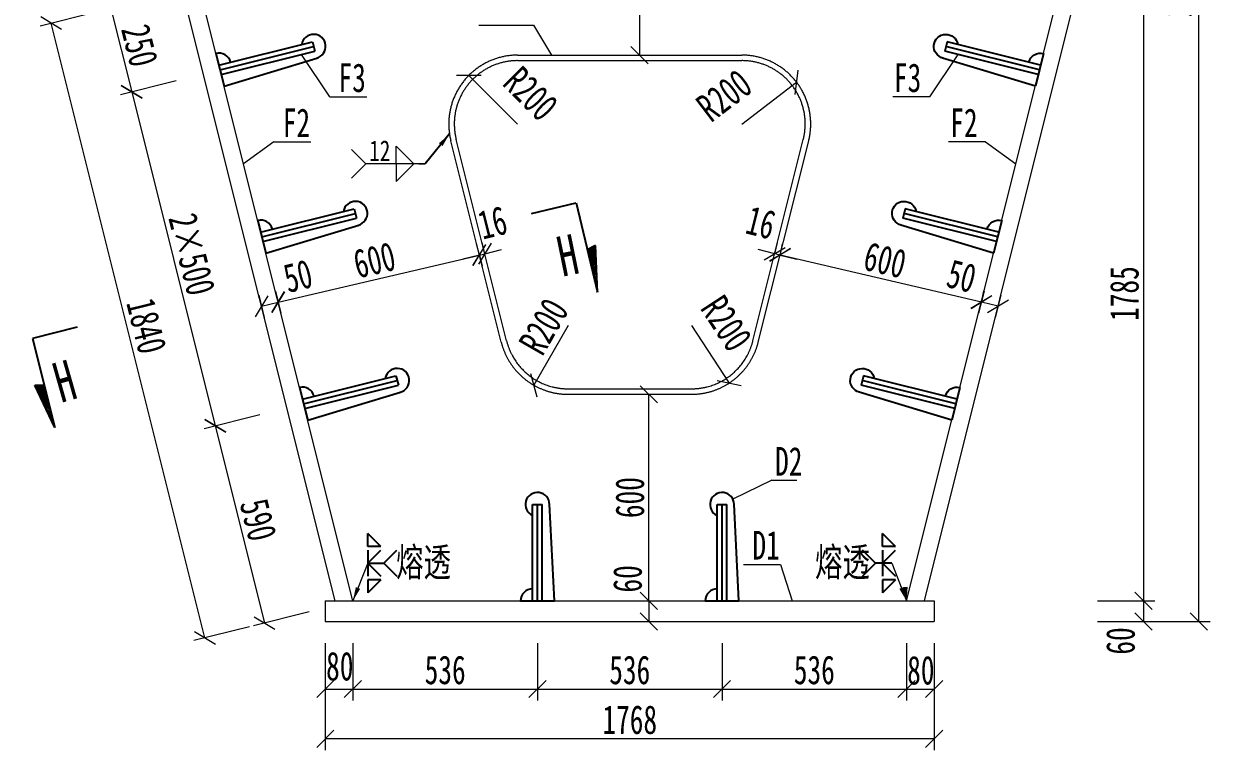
# Model space of a CAD drawing. Header units: millimetres. Extents: x -450182 to -147179, y 306993 to 695793.
# Drawn here: x -167616 to -164172, y 359264 to 361374 of the extents above; entities that cross this region are included whole.
import ezdxf
from ezdxf.enums import TextEntityAlignment as Align

# ---------------------------------------------------------------- set-up
doc = ezdxf.new("R2010")
doc.units = ezdxf.units.MM
doc.header["$PDMODE"] = 34
doc.linetypes.add('CENTER2', pattern=[28.575, 19.05, -3.175, 3.175, -3.175])
doc.layers.get('Defpoints').update_dxf_attribs({"color": 8})
doc.layers.add('dim', color=3, linetype='Continuous')
doc.layers.add('焊缝', color=7, linetype='Continuous')
for name, color, linetype, lineweight in [('文字', 7, 'Continuous', 15), ('标注', 4, 'Continuous', 13), ('横隔板', 6, 'CENTER2', 18), ('细实线', 4, 'Continuous', 15), ('钢板粗线', 1, 'Continuous', 25)]:
    doc.layers.add(name, color=color, linetype=linetype, lineweight=lineweight)
doc.styles.add('111', font='仿宋_GB2312.ttf', dxfattribs={"width": 0.7})
doc.styles.add('BM_Dim', font='仿宋_GB2312.ttf', dxfattribs={"width": 0.85})
doc.styles.add('SMEDI', font='仿宋_GB2312.ttf', dxfattribs={"width": 0.75})
doc.styles.get("Standard").update_dxf_attribs({"font": '仿宋_GB2312.ttf'})
doc.dimstyles.new('200', dxfattribs={"dimscale": 0, "dimtxt": 2.5, "dimasz": 1.5, "dimexe": 1, "dimexo": 1, "dimgap": 0.4, "dimtad": 1, "dimdec": 0, "dimdsep": 46, "dimtxsty": '111', "dimblk": 'OBLIQUE', "dimcen": 0, "dimclrd": 256, "dimclre": 256, "dimclrt": 256, "dimadec": 1, "dimazin": 2, "dimtfac": 1, "dimtdec": 0, "dimtmove": 2, "dimatfit": 3, "dimfxl": 4, "dimfxlon": 1, "dimtolj": 1, "dimlwd": -1, "dimlwe": -1, "dimarcsym": 0})
doc.dimstyles.new('MSteel_1.0_1.0', dxfattribs={"dimtxt": 3, "dimasz": 1.2, "dimexe": 1, "dimexo": 1, "dimgap": 1, "dimtad": 3, "dimtoh": 1, "dimdec": 0, "dimzin": 0, "dimdsep": 46, "dimtxsty": 'Standard', "dimblk": 'ARCHTICK', "dimcen": 0.09, "dimclrd": 3, "dimclre": 3, "dimadec": 0, "dimazin": 0, "dimtfac": 1, "dimtdec": 4, "dimtofl": 0, "dimtmove": 0, "dimatfit": 3, "dimfxl": 1, "dimtolj": 1, "dimtzin": 0, "dimarcsym": 0})

# ---------------------------------------------------------------- blocks, each defined once
blk = doc.blocks.new('_Oblique')
at = {"color": 0, "linetype": 'ByBlock', "lineweight": -2}
blk.add_line((-0.5, -0.5), (0.5, 0.5), dxfattribs=at)
blk = doc.blocks.new('*D112')
at = {"layer": 'Defpoints', "color": 0, "transparency": 16777216}
for p in [(-166741, 359697.6), (-166661, 359697.6), (-166661, 359441.7)]:
    blk.add_point(p, dxfattribs=at)
at = {"layer": '细实线', "transparency": 16777216}
for p, q in [((-166741, 359575), (-166741, 359408.3)), ((-166661, 359575), (-166661, 359408.3)), ((-166741, 359441.7), (-166661, 359441.7))]:
    blk.add_line(p, q, dxfattribs=at)
at = {"layer": '细实线', "transparency": 16777216, "xscale": 49.99999999999995, "yscale": 49.99999999999995, "zscale": 49.99999999999995, "rotation": 180}
blk.add_blockref('_Oblique', (-166741, 359441.7), dxfattribs=at)
at = {"layer": '细实线', "transparency": 16777216, "xscale": 49.99999999999995, "yscale": 49.99999999999995, "zscale": 49.99999999999995}
blk.add_blockref('_Oblique', (-166661, 359441.7), dxfattribs=at)
at = {"layer": '细实线', "transparency": 16777216, "insert": (-166699, 359507.5), "char_height": 83.33, "attachment_point": 5, "style": '111'}
blk.add_mtext('\\A1;80', dxfattribs=at)
blk = doc.blocks.new('*D113')
at = {"layer": 'Defpoints', "color": 0, "transparency": 16777216}
for p in [(-166661, 359697.6), (-166125.1, 359697.6), (-166125.1, 359441.7)]:
    blk.add_point(p, dxfattribs=at)
at = {"layer": '细实线', "transparency": 16777216}
for p, q in [((-166661, 359575), (-166661, 359408.3)), ((-166125.1, 359575), (-166125.1, 359408.3)), ((-166661, 359441.7), (-166125.1, 359441.7))]:
    blk.add_line(p, q, dxfattribs=at)
at = {"layer": '细实线', "transparency": 16777216, "xscale": 49.99999999999995, "yscale": 49.99999999999995, "zscale": 49.99999999999995, "rotation": 180}
blk.add_blockref('_Oblique', (-166661, 359441.7), dxfattribs=at)
at = {"layer": '细实线', "transparency": 16777216, "xscale": 49.99999999999995, "yscale": 49.99999999999995, "zscale": 49.99999999999995}
blk.add_blockref('_Oblique', (-166125.1, 359441.7), dxfattribs=at)
at = {"layer": '细实线', "transparency": 16777216, "insert": (-166393, 359496.7), "char_height": 83.33, "attachment_point": 5, "style": '111'}
blk.add_mtext('\\A1;536', dxfattribs=at)
blk = doc.blocks.new('*D114')
at = {"layer": 'Defpoints', "color": 0, "transparency": 16777216}
for p in [(-165589.3, 359697.6), (-165053.5, 359697.6), (-165053.5, 359441.7)]:
    blk.add_point(p, dxfattribs=at)
at = {"layer": '细实线', "transparency": 16777216}
for p, q in [((-165589.3, 359575), (-165589.3, 359408.3)), ((-165053.5, 359575), (-165053.5, 359408.3)), ((-165589.3, 359441.7), (-165053.5, 359441.7))]:
    blk.add_line(p, q, dxfattribs=at)
at = {"layer": '细实线', "transparency": 16777216, "xscale": 49.99999999999995, "yscale": 49.99999999999995, "zscale": 49.99999999999995, "rotation": 180}
blk.add_blockref('_Oblique', (-165589.3, 359441.7), dxfattribs=at)
at = {"layer": '细实线', "transparency": 16777216, "xscale": 49.99999999999995, "yscale": 49.99999999999995, "zscale": 49.99999999999995}
blk.add_blockref('_Oblique', (-165053.5, 359441.7), dxfattribs=at)
at = {"layer": '细实线', "transparency": 16777216, "insert": (-165321.4, 359496.7), "char_height": 83.33, "attachment_point": 5, "style": '111'}
blk.add_mtext('\\A1;536', dxfattribs=at)
blk = doc.blocks.new('*D115')
at = {"layer": 'Defpoints', "color": 0, "transparency": 16777216}
for p in [(-165053.5, 359697.6), (-164973.5, 359697.6), (-164973.5, 359441.7)]:
    blk.add_point(p, dxfattribs=at)
at = {"layer": '细实线', "transparency": 16777216}
for p, q in [((-165053.5, 359575), (-165053.5, 359408.3)), ((-164973.5, 359575), (-164973.5, 359408.3)), ((-165053.5, 359441.7), (-164973.5, 359441.7))]:
    blk.add_line(p, q, dxfattribs=at)
at = {"layer": '细实线', "transparency": 16777216, "xscale": 49.99999999999995, "yscale": 49.99999999999995, "zscale": 49.99999999999995, "rotation": 180}
blk.add_blockref('_Oblique', (-165053.5, 359441.7), dxfattribs=at)
at = {"layer": '细实线', "transparency": 16777216, "xscale": 49.99999999999995, "yscale": 49.99999999999995, "zscale": 49.99999999999995}
blk.add_blockref('_Oblique', (-164973.5, 359441.7), dxfattribs=at)
at = {"layer": '细实线', "transparency": 16777216, "insert": (-165012.2, 359495.7), "char_height": 83.33, "attachment_point": 5, "style": '111'}
blk.add_mtext('\\A1;80', dxfattribs=at)
blk = doc.blocks.new('*D116')
at = {"layer": 'Defpoints', "color": 0, "transparency": 16777216}
for p in [(-166741, 359637.6), (-164973.5, 359637.6), (-166741, 359297.1)]:
    blk.add_point(p, dxfattribs=at)
at = {"layer": '细实线', "transparency": 16777216}
for p, q in [((-166741, 359430.4), (-166741, 359263.7)), ((-164973.5, 359430.4), (-164973.5, 359263.7)), ((-164973.5, 359297.1), (-166741, 359297.1))]:
    blk.add_line(p, q, dxfattribs=at)
at = {"layer": '细实线', "transparency": 16777216, "xscale": 49.99999999999995, "yscale": 49.99999999999995, "zscale": 49.99999999999995}
for p, rotation in [((-166741, 359297.1), 180.0000000000019), ((-164973.5, 359297.1), 1.918465386552271e-12)]:
    blk.add_blockref('_Oblique', p, dxfattribs=dict(at, rotation=rotation))
at = {"layer": '细实线', "transparency": 16777216, "insert": (-165857.2, 359352.1), "char_height": 83.33, "attachment_point": 5, "style": '111'}
blk.add_mtext('\\A1;1768', dxfattribs=at)
blk = doc.blocks.new('*D117')
at = {"layer": 'Defpoints', "color": 0, "transparency": 16777216}
for p in [(-164607.2, 361482.6), (-165053.5, 359697.6), (-164366.1, 359697.6)]:
    blk.add_point(p, dxfattribs=at)
at = {"layer": '细实线', "transparency": 16777216}
for p, q in [((-164499.5, 361482.6), (-164332.8, 361482.6)), ((-164366.1, 361482.6), (-164366.1, 359697.6)), ((-164499.5, 359697.6), (-164332.8, 359697.6))]:
    blk.add_line(p, q, dxfattribs=at)
at = {"layer": '细实线', "transparency": 16777216, "xscale": 49.99999999999995, "yscale": 49.99999999999995, "zscale": 49.99999999999995}
for p, rotation in [((-164366.1, 361482.6), 90), ((-164366.1, 359697.6), 270)]:
    blk.add_blockref('_Oblique', p, dxfattribs=dict(at, rotation=rotation))
at = {"layer": '细实线', "transparency": 16777216, "insert": (-164421.1, 360590.1), "char_height": 83.33, "attachment_point": 5, "rotation": 90, "style": '111'}
blk.add_mtext('\\A1;1785', dxfattribs=at)
blk = doc.blocks.new('*D120')
at = {"layer": 'Defpoints', "color": 0, "transparency": 16777216}
for p in [(-165190.7, 359697.6), (-165190.7, 359637.6), (-164366.1, 359637.6)]:
    blk.add_point(p, dxfattribs=at)
at = {"layer": '细实线', "transparency": 16777216}
for p, q in [((-164499.5, 359697.6), (-164332.8, 359697.6)), ((-164366.1, 359697.6), (-164366.1, 359637.6)), ((-164499.5, 359637.6), (-164332.8, 359637.6))]:
    blk.add_line(p, q, dxfattribs=at)
at = {"layer": '细实线', "transparency": 16777216, "xscale": 49.99999999999995, "yscale": 49.99999999999995, "zscale": 49.99999999999995}
for p, rotation in [((-164366.1, 359697.6), 90), ((-164366.1, 359637.6), 270)]:
    blk.add_blockref('_Oblique', p, dxfattribs=dict(at, rotation=rotation))
at = {"layer": '细实线', "transparency": 16777216, "insert": (-164432.2, 359581.2), "char_height": 83.33, "attachment_point": 5, "rotation": 90, "style": '111'}
blk.add_mtext('\\A1;60', dxfattribs=at)
blk = doc.blocks.new('*D121')
at = {"layer": 'Defpoints', "color": 0, "transparency": 16777216}
for p in [(-164973.5, 363307.6), (-164205.3, 363307.6), (-164973.5, 359637.6)]:
    blk.add_point(p, dxfattribs=at)
at = {"layer": '细实线', "transparency": 16777216}
for p, q in [((-164338.7, 363307.6), (-164172, 363307.6)), ((-164205.3, 359637.6), (-164205.3, 363307.6)), ((-164338.7, 359637.6), (-164172, 359637.6))]:
    blk.add_line(p, q, dxfattribs=at)
at = {"layer": '细实线', "transparency": 16777216, "xscale": 49.99999999999995, "yscale": 49.99999999999995, "zscale": 49.99999999999995}
for p, rotation in [((-164205.3, 363307.6), 90), ((-164205.3, 359637.6), 270)]:
    blk.add_blockref('_Oblique', p, dxfattribs=dict(at, rotation=rotation))
at = {"layer": '细实线', "transparency": 16777216, "insert": (-164260.3, 361472.6), "char_height": 83.33, "attachment_point": 5, "rotation": 90, "style": '111'}
blk.add_mtext('\\A1;3670', dxfattribs=at)
blk = doc.blocks.new('*D137')
at = {"layer": 'Defpoints', "color": 0, "transparency": 16777216}
for p in [(-165857.2, 361682.6), (-165857.2, 361282.6), (-165828.7, 361282.6)]:
    blk.add_point(p, dxfattribs=at)
at = {"layer": '细实线', "transparency": 16777216}
for p, q in [((-165828.7, 361682.6), (-165795.4, 361682.6)), ((-165828.7, 361682.6), (-165828.7, 361282.6)), ((-165828.7, 361282.6), (-165795.4, 361282.6))]:
    blk.add_line(p, q, dxfattribs=at)
at = {"layer": '细实线', "transparency": 16777216, "xscale": 49.99999999999995, "yscale": 49.99999999999995, "zscale": 49.99999999999995}
for p, rotation in [((-165828.7, 361682.6), 90), ((-165828.7, 361282.6), 270)]:
    blk.add_blockref('_Oblique', p, dxfattribs=dict(at, rotation=rotation))
at = {"layer": '细实线', "transparency": 16777216, "insert": (-165883.7, 361482.6), "char_height": 83.33, "attachment_point": 5, "rotation": 90, "style": '111'}
blk.add_mtext('\\A1;400', dxfattribs=at)
blk = doc.blocks.new('28-280加劲 有过焊孔')
at = {"layer": 'Defpoints'}
blk.add_line((0, 0), (0, -280), dxfattribs=at)
at = {"layer": '钢板粗线'}
for p, q in [((49, 0), (-49, 0)), ((-49, 0), (-35, -281.2)), ((-14, 0), (-14, -280)), ((14, 0), (14, -280)), ((14, -280), (-14, -280))]:
    blk.add_line(p, q, dxfattribs=at)
for centre, start, end in [((14, 0), 270, 0), ((0, -280), 180, 66.4218)]:
    blk.add_arc(centre, 35, start, end, dxfattribs=at)
blk = doc.blocks.new('*D244')
at = {"layer": 'Defpoints', "color": 0, "transparency": 16777216}
for p in [(-165987.6, 359697.6), (-165987.6, 359637.6), (-165801.6, 359637.6)]:
    blk.add_point(p, dxfattribs=at)
at = {"layer": '细实线', "transparency": 16777216}
for p, q in [((-165851.6, 359697.6), (-165768.3, 359697.6)), ((-165801.6, 359697.6), (-165801.6, 359637.6)), ((-165851.6, 359637.6), (-165768.3, 359637.6))]:
    blk.add_line(p, q, dxfattribs=at)
at = {"layer": '细实线', "transparency": 16777216, "xscale": 50, "yscale": 50, "zscale": 50}
for p, rotation in [((-165801.6, 359697.6), 90), ((-165801.6, 359637.6), 270)]:
    blk.add_blockref('_Oblique', p, dxfattribs=dict(at, rotation=rotation))
at = {"layer": '细实线', "transparency": 16777216, "insert": (-165863.3, 359761.6), "char_height": 83.33, "attachment_point": 5, "rotation": 90, "style": '111'}
blk.add_mtext('\\A1;60', dxfattribs=at)
blk = doc.blocks.new('*D245')
at = {"layer": 'Defpoints', "color": 0, "transparency": 16777216}
for p in [(-165987.6, 360297.6), (-165801.6, 360297.6), (-165987.6, 359697.6)]:
    blk.add_point(p, dxfattribs=at)
at = {"layer": '细实线', "transparency": 16777216}
for p, q in [((-165934.9, 360297.6), (-165768.3, 360297.6)), ((-165801.6, 359697.6), (-165801.6, 360297.6)), ((-165934.9, 359697.6), (-165768.3, 359697.6))]:
    blk.add_line(p, q, dxfattribs=at)
at = {"layer": '细实线', "transparency": 16777216, "xscale": 49.99999999999995, "yscale": 49.99999999999995, "zscale": 49.99999999999995}
for p, rotation in [((-165801.6, 360297.6), 90), ((-165801.6, 359697.6), 270)]:
    blk.add_blockref('_Oblique', p, dxfattribs=dict(at, rotation=rotation))
at = {"layer": '细实线', "transparency": 16777216, "insert": (-165856.6, 359997.6), "char_height": 83.33, "attachment_point": 5, "rotation": 90, "style": '111'}
blk.add_mtext('\\A1;600', dxfattribs=at)
blk = doc.blocks.new('*D276')
at = {"layer": 'Defpoints', "color": 0, "transparency": 16777216}
for p in [(-166942.5, 360617.7), (-166894, 360629.8), (-166877.9, 360565.4)]:
    blk.add_point(p, dxfattribs=at)
at = {"layer": '细实线', "transparency": 16777216}
for p, q in [((-166885.9, 360597.5), (-166869.8, 360533.1)), ((-166934.4, 360585.3), (-166918.3, 360521)), ((-166926.4, 360553.3), (-166877.9, 360565.4))]:
    blk.add_line(p, q, dxfattribs=at)
at = {"layer": '细实线', "transparency": 16777216, "xscale": 50, "yscale": 50, "zscale": 50}
for p, rotation in [((-166926.4, 360553.3), 194.036243467983), ((-166877.9, 360565.4), 14.0362434679831)]:
    blk.add_blockref('_Oblique', p, dxfattribs=dict(at, rotation=rotation))
at = {"layer": '细实线', "transparency": 16777216, "insert": (-166820.4, 360640.9), "char_height": 83.33, "attachment_point": 5, "rotation": 14.0362, "style": '111'}
blk.add_mtext('\\A1;50', dxfattribs=at)
blk = doc.blocks.new('*D277')
at = {"layer": 'Defpoints', "color": 0, "transparency": 16777216}
for p in [(-166293.6, 360701.9), (-166293.6, 360701.9), (-166877.9, 360565.4)]:
    blk.add_point(p, dxfattribs=at)
at = {"layer": '细实线', "transparency": 16777216}
for p, q in [((-166877.9, 360565.4), (-166293.6, 360701.9)), ((-166293.6, 360701.9), (-166286, 360669.4)), ((-166877.9, 360565.4), (-166870.3, 360533))]:
    blk.add_line(p, q, dxfattribs=at)
at = {"layer": '细实线', "transparency": 16777216, "xscale": 49.99999999999995, "yscale": 49.99999999999995, "zscale": 49.99999999999995}
for p, rotation in [((-166293.6, 360701.9), 13.14630893928214), ((-166877.9, 360565.4), 193.1463089392821)]:
    blk.add_blockref('_Oblique', p, dxfattribs=dict(at, rotation=rotation))
at = {"layer": '细实线', "transparency": 16777216, "insert": (-166598.3, 360687.2), "char_height": 83.33, "attachment_point": 5, "rotation": 13.1463, "style": '111'}
blk.add_mtext('\\A1;600', dxfattribs=at)
blk = doc.blocks.new('*D280')
at = {"layer": 'Defpoints', "color": 0, "transparency": 16777216}
for p in [(-164820.4, 360629.8), (-164771.9, 360617.7), (-164836.5, 360565.4)]:
    blk.add_point(p, dxfattribs=at)
at = {"layer": '细实线', "transparency": 16777216}
for p, q in [((-164828.5, 360597.5), (-164844.6, 360533.1)), ((-164788, 360553.3), (-164836.5, 360565.4)), ((-164780, 360585.3), (-164796.1, 360521))]:
    blk.add_line(p, q, dxfattribs=at)
at = {"layer": '细实线', "transparency": 16777216, "xscale": 50, "yscale": 50, "zscale": 50}
for p, rotation in [((-164836.5, 360565.4), 165.9637565320169), ((-164788, 360553.3), 345.9637565320169)]:
    blk.add_blockref('_Oblique', p, dxfattribs=dict(at, rotation=rotation))
at = {"layer": '细实线', "transparency": 16777216, "insert": (-164894, 360640.9), "char_height": 83.33, "attachment_point": 5, "rotation": 345.9638, "style": '111'}
blk.add_mtext('\\A1;50', dxfattribs=at)
blk = doc.blocks.new('*D281')
at = {"layer": 'Defpoints', "color": 0, "transparency": 16777216}
for p in [(-165420.8, 360701.9), (-165420.8, 360701.9), (-164836.5, 360565.4)]:
    blk.add_point(p, dxfattribs=at)
at = {"layer": '细实线', "transparency": 16777216}
for p, q in [((-165420.8, 360701.9), (-165413.3, 360734.4)), ((-164836.5, 360565.4), (-165420.8, 360701.9)), ((-164836.5, 360565.4), (-164828.9, 360597.9))]:
    blk.add_line(p, q, dxfattribs=at)
at = {"layer": '细实线', "transparency": 16777216, "xscale": 49.99999999999995, "yscale": 49.99999999999995, "zscale": 49.99999999999995}
for p, rotation in [((-165420.8, 360701.9), 166.8536910607179), ((-164836.5, 360565.4), 346.8536910607179)]:
    blk.add_blockref('_Oblique', p, dxfattribs=dict(at, rotation=rotation))
at = {"layer": '细实线', "transparency": 16777216, "insert": (-165116.2, 360687.2), "char_height": 83.33, "attachment_point": 5, "rotation": 346.8537, "style": '111'}
blk.add_mtext('\\A1;600', dxfattribs=at)
blk = doc.blocks.new('*D292')
at = {"layer": 'Defpoints', "color": 0, "transparency": 16777216}
for p in [(-167107.2, 361482.6), (-167046.6, 361240), (-167303, 361175.9)]:
    blk.add_point(p, dxfattribs=at)
at = {"layer": '标注', "transparency": 16777216}
for p, q in [((-167234.3, 361450.8), (-167396, 361410.4)), ((-167363.6, 361418.5), (-167303, 361175.9)), ((-167173.7, 361208.3), (-167335.4, 361167.8))]:
    blk.add_line(p, q, dxfattribs=at)
at = {"layer": '标注', "transparency": 16777216, "xscale": 50, "yscale": 50, "zscale": 50}
for p, rotation in [((-167363.6, 361418.5), 104.0362434674702), ((-167303, 361175.9), 284.0362434674703)]:
    blk.add_blockref('_Oblique', p, dxfattribs=dict(at, rotation=rotation))
at = {"layer": '标注', "transparency": 16777216, "insert": (-167280, 361310.5), "char_height": 83.33, "attachment_point": 5, "rotation": 284.0362, "style": '111'}
blk.add_mtext('\\A1;250', dxfattribs=at)
blk = doc.blocks.new('*D293')
at = {"layer": 'Defpoints', "color": 0, "transparency": 16777216}
for p in [(-167046.6, 361240), (-166804, 360269.9), (-167060.5, 360205.8)]:
    blk.add_point(p, dxfattribs=at)
at = {"layer": '标注', "transparency": 16777216}
for p, q in [((-167173.7, 361208.3), (-167335.4, 361167.8)), ((-167303, 361175.9), (-167060.5, 360205.8)), ((-166931.1, 360238.1), (-167092.8, 360197.7))]:
    blk.add_line(p, q, dxfattribs=at)
at = {"layer": '标注', "transparency": 16777216, "xscale": 50, "yscale": 50, "zscale": 50}
for p, rotation in [((-167303, 361175.9), 104.036243467687), ((-167060.5, 360205.8), 284.0362434676871)]:
    blk.add_blockref('_Oblique', p, dxfattribs=dict(at, rotation=rotation))
at = {"layer": '标注', "transparency": 16777216, "insert": (-167128.4, 360704.2), "char_height": 83.33, "attachment_point": 5, "rotation": 284.0362, "style": '111'}
blk.add_mtext('\\A1;2×500', dxfattribs=at)
blk = doc.blocks.new('*D294')
at = {"layer": 'Defpoints', "color": 0, "transparency": 16777216}
for p in [(-166804, 360269.9), (-166661, 359697.6), (-166917.4, 359633.5)]:
    blk.add_point(p, dxfattribs=at)
at = {"layer": '标注', "transparency": 16777216}
for p, q in [((-166931.1, 360238.1), (-167092.8, 360197.7)), ((-167060.5, 360205.8), (-166917.4, 359633.5)), ((-166788, 359665.8), (-166949.7, 359625.4))]:
    blk.add_line(p, q, dxfattribs=at)
at = {"layer": '标注', "transparency": 16777216, "xscale": 50, "yscale": 50, "zscale": 50}
for p, rotation in [((-167060.5, 360205.8), 104.0362434721344), ((-166917.4, 359633.5), 284.0362434721345)]:
    blk.add_blockref('_Oblique', p, dxfattribs=dict(at, rotation=rotation))
at = {"layer": '标注', "transparency": 16777216, "insert": (-166935.6, 359933), "char_height": 83.33, "attachment_point": 5, "rotation": 284.0362, "style": '111'}
blk.add_mtext('\\A1;590', dxfattribs=at)
blk = doc.blocks.new('*D295')
at = {"layer": 'Defpoints', "color": 0, "transparency": 16777216}
for p in [(-167107.2, 361482.6), (-167536.7, 361375.2), (-166661, 359697.6)]:
    blk.add_point(p, dxfattribs=at)
at = {"layer": '标注', "transparency": 16777216}
for p, q in [((-167407.4, 361407.5), (-167569, 361367.1)), ((-167090.5, 359590.2), (-167536.7, 361375.2)), ((-166961.1, 359622.5), (-167122.8, 359582.1))]:
    blk.add_line(p, q, dxfattribs=at)
at = {"layer": '标注', "transparency": 16777216, "xscale": 50, "yscale": 50, "zscale": 50}
for p, rotation in [((-167536.7, 361375.2), 104.036243467926), ((-167090.5, 359590.2), 284.036243467926)]:
    blk.add_blockref('_Oblique', p, dxfattribs=dict(at, rotation=rotation))
at = {"layer": '标注', "transparency": 16777216, "insert": (-167260.2, 360496), "char_height": 83.33, "attachment_point": 5, "rotation": 284.0362, "style": '111'}
blk.add_mtext('\\A1;1840', dxfattribs=at)
blk = doc.blocks.new('*D317')
at = {"layer": 'Defpoints', "color": 0, "transparency": 16777216}
for p in [(-166125.1, 359697.6), (-165589.3, 359697.6), (-165589.3, 359441.7)]:
    blk.add_point(p, dxfattribs=at)
at = {"layer": '标注', "transparency": 16777216}
for p, q in [((-166125.1, 359575), (-166125.1, 359408.3)), ((-165589.3, 359575), (-165589.3, 359408.3)), ((-166125.1, 359441.7), (-165589.3, 359441.7))]:
    blk.add_line(p, q, dxfattribs=at)
at = {"layer": '标注', "transparency": 16777216, "xscale": 50, "yscale": 50, "zscale": 50, "rotation": 180}
blk.add_blockref('_Oblique', (-166125.1, 359441.7), dxfattribs=at)
at = {"layer": '标注', "transparency": 16777216, "xscale": 50, "yscale": 50, "zscale": 50}
blk.add_blockref('_Oblique', (-165589.3, 359441.7), dxfattribs=at)
at = {"layer": '标注', "transparency": 16777216, "insert": (-165857.2, 359496.7), "char_height": 83.33, "attachment_point": 5, "style": '111'}
blk.add_mtext('\\A1;536', dxfattribs=at)
blk = doc.blocks.new('*D551')
at = {"layer": 'Defpoints', "color": 0, "transparency": 16777216}
for p in [(-166324.3, 361223.7), (-166182.6, 361082.6)]:
    blk.add_point(p, dxfattribs=at)
at = {"layer": '标注', "transparency": 16777216}
blk.add_line((-166182.6, 361082.6), (-166324.3, 361223.7), dxfattribs=at)
at = {"layer": '标注', "transparency": 16777216, "xscale": 50, "yscale": 50, "zscale": 50, "rotation": 135.1163902631334}
blk.add_blockref('_Oblique', (-166324.3, 361223.7), dxfattribs=at)
at = {"layer": '标注', "transparency": 16777216, "insert": (-166144.7, 361170.3), "char_height": 83.33, "attachment_point": 5, "rotation": 315.1164, "style": '111'}
blk.add_mtext('\\A1;R200', dxfattribs=at)
blk = doc.blocks.new('*D552')
at = {"layer": 'Defpoints', "color": 0, "transparency": 16777216}
for p in [(-165372.7, 361203.7), (-165531.8, 361082.6)]:
    blk.add_point(p, dxfattribs=at)
at = {"layer": '标注', "transparency": 16777216}
blk.add_line((-165531.8, 361082.6), (-165372.7, 361203.7), dxfattribs=at)
at = {"layer": '标注', "transparency": 16777216, "xscale": 50, "yscale": 50, "zscale": 50, "rotation": 37.28246915634751}
blk.add_blockref('_Oblique', (-165372.7, 361203.7), dxfattribs=at)
at = {"layer": '标注', "transparency": 16777216, "insert": (-165583.1, 361165.3), "char_height": 83.33, "attachment_point": 5, "rotation": 37.2825, "style": '111'}
blk.add_mtext('\\A1;R200', dxfattribs=at)
blk = doc.blocks.new('*D553')
at = {"layer": 'Defpoints', "color": 0, "transparency": 16777216}
for p in [(-166036.3, 360497.6), (-166136, 360324.2)]:
    blk.add_point(p, dxfattribs=at)
at = {"layer": '标注', "transparency": 16777216}
blk.add_line((-166036.3, 360497.6), (-166136, 360324.2), dxfattribs=at)
at = {"layer": '标注', "transparency": 16777216, "xscale": 50, "yscale": 50, "zscale": 50, "rotation": 240.0992597506112}
blk.add_blockref('_Oblique', (-166136, 360324.2), dxfattribs=at)
at = {"layer": '标注', "transparency": 16777216, "insert": (-166106.8, 360494.5), "char_height": 83.33, "attachment_point": 5, "rotation": 60.0993, "style": '111'}
blk.add_mtext('\\A1;R200', dxfattribs=at)
blk = doc.blocks.new('*D554')
at = {"layer": 'Defpoints', "color": 0, "transparency": 16777216}
for p in [(-165678.1, 360497.6), (-165568.5, 360330.3)]:
    blk.add_point(p, dxfattribs=at)
at = {"layer": '标注', "transparency": 16777216}
blk.add_line((-165678.1, 360497.6), (-165568.5, 360330.3), dxfattribs=at)
at = {"layer": '标注', "transparency": 16777216, "xscale": 50, "yscale": 50, "zscale": 50, "rotation": 303.2269547684597}
blk.add_blockref('_Oblique', (-165568.5, 360330.3), dxfattribs=at)
at = {"layer": '标注', "transparency": 16777216, "insert": (-165576.7, 360503.4), "char_height": 83.33, "attachment_point": 5, "rotation": 303.227, "style": '111'}
blk.add_mtext('\\A1;R200', dxfattribs=at)
blk = doc.blocks.new('_ArchTick')
at = {"color": 0, "linetype": 'ByBlock', "const_width": 0.15}
blk.add_lwpolyline([(-0.5, -0.5), (0.5, 0.5)], dxfattribs=at)
blk = doc.blocks.new('*D596')
at = {"layer": 'Defpoints', "color": 0, "transparency": 16777216}
for p in [(-165436.4, 360705.8), (-165436.3, 360706), (-165420.8, 360701.9)]:
    blk.add_point(p, dxfattribs=at)
at = {"layer": '标注', "transparency": 16777216}
for p, q in [((-165436.3, 360706), (-165428.2, 360738.4)), ((-165436.3, 360706), (-165484.8, 360718.1)), ((-165420.8, 360702.1), (-165436.3, 360706)), ((-165420.8, 360702.1), (-165412.7, 360734.5)), ((-165420.8, 360702.1), (-165372.3, 360690))]:
    blk.add_line(p, q, dxfattribs=at)
at = {"layer": '标注', "transparency": 16777216, "xscale": 50, "yscale": 50, "zscale": 50}
for p, rotation in [((-165436.3, 360706), 345.9637565321494), ((-165420.8, 360702.1), 165.9637565321493)]:
    blk.add_blockref('_Oblique', p, dxfattribs=dict(at, rotation=rotation))
at = {"layer": '标注', "transparency": 16777216, "insert": (-165476.9, 360796.2), "char_height": 83.33, "attachment_point": 5, "rotation": 345.9638, "style": '111'}
blk.add_mtext('\\A1;16', dxfattribs=at)
blk = doc.blocks.new('*D597')
at = {"layer": 'Defpoints', "color": 0, "transparency": 16777216}
for p in [(-166278, 360705.8), (-166290.3, 360688.9), (-166274.8, 360692.8)]:
    blk.add_point(p, dxfattribs=at)
at = {"layer": '标注', "transparency": 16777216}
for p, q in [((-166278, 360705.8), (-166286.1, 360738.1)), ((-166293.6, 360701.9), (-166342.1, 360689.8)), ((-166293.6, 360701.9), (-166301.7, 360734.2)), ((-166293.6, 360701.9), (-166278, 360705.8)), ((-166278, 360705.8), (-166229.5, 360717.9))]:
    blk.add_line(p, q, dxfattribs=at)
at = {"layer": '标注', "transparency": 16777216, "xscale": 50, "yscale": 50, "zscale": 50}
for p, rotation in [((-166278, 360705.8), 194.0362434678507), ((-166293.6, 360701.9), 14.03624346785063)]:
    blk.add_blockref('_Oblique', p, dxfattribs=dict(at, rotation=rotation))
at = {"layer": '标注', "transparency": 16777216, "insert": (-166255.6, 360796), "char_height": 83.33, "attachment_point": 5, "rotation": 14.0362, "style": '111'}
blk.add_mtext('\\A1;16', dxfattribs=at)
blk = doc.blocks.new('剖面箭头')
at = {"ltscale": 10}
h = blk.add_hatch(dxfattribs=at)
h.set_pattern_fill('ANSI31', color=2, style=0)
h.set_pattern_definition([(45, (-182.99888, -777.8594), (-0.088388348, 0.088388348), [])])
h.paths.add_polyline_path([(6, -3), (3.15, -3), (3, -3.6)])
at = {"color": 3, "ltscale": 10}
blk.add_line((0, 0), (0, -3), dxfattribs=at)
at = {"color": 2, "ltscale": 10}
for p, q in [((0, -3), (6, -3)), ((6, -3), (3, -3.6)), ((3, -3.6), (3.15, -3))]:
    blk.add_line(p, q, dxfattribs=at)

msp = doc.modelspace()

# ---------------------------------------------------------------- linework, layer by layer
at = {"layer": '标注'}
msp.add_line((-165445.2, 360047.8), (-165558.1, 359993.5), dxfattribs=at)
at = {"layer": '横隔板', "color": 2, "ltscale": 550}
for p, q in [((-166712.5, 359697.6), (-167158.7, 361482.6)), ((-166661, 359697.6), (-167107.2, 361482.6)), ((-165053.5, 359697.6), (-164607.2, 361482.6)), ((-165001.9, 359697.6), (-164555.7, 361482.6)), ((-166182.6, 361282.6), (-165531.8, 361282.6)), ((-166182.6, 361266.6), (-165531.8, 361266.6)), ((-166230.4, 360449.1), (-166376.6, 361034.1)), ((-166214.8, 360452.9), (-166361.1, 361037.9)), ((-165499.6, 360452.9), (-165353.3, 361037.9)), ((-165484, 360449.1), (-165337.8, 361034.1)), ((-166036.3, 360313.6), (-165678.1, 360313.6)), ((-166036.3, 360297.6), (-165678.1, 360297.6)), ((-166741, 359697.6), (-164973.5, 359697.6)), ((-166741, 359697.6), (-166741, 359637.6)), ((-164973.5, 359697.6), (-164973.5, 359637.6)), ((-166741, 359637.6), (-164973.5, 359637.6))]:
    msp.add_line(p, q, dxfattribs=at)
for centre, radius, start, end in [((-166182.6, 361082.6), 200, 90, 194.0362), ((-166182.6, 361082.6), 184, 90, 194.0362), ((-165531.8, 361082.6), 200, 345.9638, 90), ((-165531.8, 361082.6), 184, 345.9638, 90), ((-166036.3, 360497.6), 200, 194.0362, 270), ((-166036.3, 360497.6), 184, 194.0362, 270), ((-165678.1, 360497.6), 184, 270, 345.9638), ((-165678.1, 360497.6), 200, 270, 345.9638)]:
    msp.add_arc(centre, radius, start, end, dxfattribs=at)
at = {"layer": '焊缝', "color": 4}
for p, q in [((-166579.8, 359855.8), (-166617.6, 359893.6)), ((-166617.6, 359855.8), (-166617.6, 359893.6)), ((-165086.1, 359855.8), (-165123.9, 359893.6)), ((-165123.9, 359855.8), (-165123.9, 359893.6)), ((-166579.8, 359855.8), (-166617.6, 359855.8)), ((-166617.6, 359807.2), (-166579.8, 359845)), ((-166617.6, 359845), (-166617.6, 359769.4)), ((-166570.7, 359807.2), (-166532.9, 359845)), ((-165143.7, 359807.2), (-165181.5, 359845)), ((-165086.1, 359855.8), (-165123.9, 359855.8)), ((-165123.9, 359845), (-165123.9, 359769.4)), ((-165123.9, 359807.2), (-165086.1, 359845)), ((-166617.6, 359807.2), (-166570.7, 359807.2)), ((-166617.6, 359807.2), (-166579.8, 359769.4)), ((-166570.7, 359807.2), (-166532.9, 359769.4)), ((-165143.7, 359807.2), (-165181.5, 359769.4)), ((-165096.8, 359807.2), (-165143.7, 359807.2)), ((-165123.9, 359807.2), (-165086.1, 359769.4)), ((-166579.8, 359758.6), (-166617.6, 359758.6)), ((-166617.6, 359758.6), (-166617.6, 359720.8)), ((-166579.8, 359758.6), (-166617.6, 359720.8)), ((-165086.1, 359758.6), (-165123.9, 359758.6)), ((-165123.9, 359758.6), (-165123.9, 359720.8)), ((-165086.1, 359758.6), (-165123.9, 359720.8))]:
    msp.add_line(p, q, dxfattribs=at)
for points in [[(-166639.8, 359732.7), (-166652.3, 359737.7), (-166661, 359697.6)], [(-165074.6, 359732.7), (-165062.1, 359737.7), (-165053.5, 359697.6)], [(-165063.8, 359737.3), (-165050.4, 359738.5), (-165053.5, 359697.6)]]:
    msp.add_solid(points, dxfattribs=at)
at = {"layer": '细实线'}
for p, q in [((-166295.4, 361369.2), (-166136.3, 361369.2)), ((-166136.3, 361369.2), (-166084.4, 361282.6)), ((-166728.2, 361161.2), (-166810.4, 361284.6)), ((-164986.2, 361161.2), (-164904, 361284.6)), ((-166728.2, 361161.2), (-166620.9, 361161.2)), ((-164986.2, 361161.2), (-165093.5, 361161.2)), ((-166890.1, 361030.5), (-166978.3, 360967)), ((-166890.1, 361030.5), (-166782.8, 361030.5)), ((-166535, 360967.1), (-166535, 361018.4)), ((-166483.7, 360967.1), (-166535, 361018.4)), ((-164824.3, 361030.5), (-164931.6, 361030.5)), ((-164824.3, 361030.5), (-164736.1, 360967)), ((-166622.9, 360967.1), (-166664.6, 361008.8)), ((-166622.9, 360967.1), (-166664.6, 360925.5)), ((-166451, 360967.1), (-166622.9, 360967.1)), ((-166535, 360967.1), (-166535, 360915.8)), ((-166483.7, 360967.1), (-166535, 360915.8)), ((-166469.4, 360967.1), (-166451, 360967.1)), ((-165445.2, 360047.8), (-165372.4, 360047.8)), ((-166617.6, 359807.2), (-166661, 359697.6)), ((-165096.8, 359807.2), (-165053.5, 359697.6)), ((-165526.6, 359803.4), (-165419.3, 359803.4)), ((-165419.3, 359803.4), (-165385.6, 359697.6))]:
    msp.add_line(p, q, dxfattribs=at)

# ---------------------------------------------------------------- block references
at = {"layer": 'dim', "yscale": 44.44444444444441, "zscale": 44.44444444444441}
for p, xscale, rotation in [((-166142.7, 360822.9), -44.44444444444441, 103.3762161230799), ((-167461.2, 360492.1), 44.44444444444441, 284.0362434680488)]:
    msp.add_blockref('剖面箭头', p, dxfattribs=dict(at, xscale=xscale, rotation=rotation))
at = {"layer": '细实线'}
for p, rotation in [((-167046.6, 361240), 104.0362434683251), ((-166925.3, 360755), 104.0362434683251), ((-166804, 360269.9), 104.0362434683251), ((-166125.1, 359697.6), 180.0000000000342), ((-165589.3, 359697.6), 180.0000000000342)]:
    msp.add_blockref('28-280加劲 有过焊孔', p, dxfattribs=dict(at, rotation=rotation))
at = {"layer": '细实线', "xscale": -1, "rotation": 255.9637565316749}
for p in [(-164667.8, 361240), (-164789.1, 360755), (-164910.4, 360269.9)]:
    msp.add_blockref('28-280加劲 有过焊孔', p, dxfattribs=at)

# ---------------------------------------------------------------- texts
at = {"layer": '文字', "style": 'BM_Dim', "width": 0.7}
for rotation, p in [(11.559, (-166025.8, 360644.4)), (15.8535, (-167481.9, 360280))]:
    msp.add_text('H', height=116.7, rotation=rotation, dxfattribs=at).set_placement(p, align=Align.CENTER)
at = {"layer": '细实线', "width": 0.7}
for s, p in [('F3', (-166702.6, 361175.4)), ('F3', (-165090.4, 361175.4)), ('F2', (-166864.5, 361044.6)), ('F2', (-164926.8, 361044.6)), ('D2', (-165435.3, 360061.2)), ('D1', (-165501, 359817.6)), ('熔透', (-166535.5, 359768.5)), ('熔透', (-165319.3, 359768.9))]:
    msp.add_text(s, height=83.33, dxfattribs=at).set_placement(p)
at = {"layer": '细实线', "style": 'SMEDI', "width": 0.75}
msp.add_text('12', height=60, dxfattribs=at).set_placement((-166613.4, 361005.1), align=Align.MIDDLE_LEFT)

# ---------------------------------------------------------------- dimensions: what is measured, and where the dimension line sits
at = {"layer": '标注'}
for p1, p2, distance, picture, middle in [((-166661, 359697.6), (-167107.2, 361482.6), 442.7, '*D295', (-167260.2, 360496)), ((-167107.2, 361482.6), (-167046.6, 361240), -264.3, '*D292', (-167280, 361310.5)), ((-166804, 360269.9), (-166661, 359697.6), -264.3, '*D294', (-166935.6, 359933))]:
    dim = msp.add_aligned_dim(p1=p1, p2=p2, distance=distance, dimstyle='200', override={"dimscale": 33.333333, "dimarcsym": 1}, dxfattribs=at)
    dim.commit()
    dim.dimension.update_dxf_attribs({"geometry": picture, "text_midpoint": middle})
for center, mpoint, picture, middle in [((-166182.6, 361082.6), (-166324.3, 361223.7), '*D551', (-166144.7, 361170.3)), ((-165531.8, 361082.6), (-165372.7, 361203.7), '*D552', (-165583.1, 361165.3)), ((-166036.3, 360497.6), (-166136, 360324.2), '*D553', (-166106.8, 360494.5)), ((-165678.1, 360497.6), (-165568.5, 360330.3), '*D554', (-165576.7, 360503.4))]:
    dim = msp.add_radius_dim(center=center, mpoint=mpoint, dimstyle='200', override={"dimscale": 33.333333, "dimarcsym": 1}, dxfattribs=at)
    dim.commit()
    dim.dimension.update_dxf_attribs({"geometry": picture, "text_midpoint": middle, "dimtype": 164})
dim = msp.add_aligned_dim(p1=(-167046.6, 361240), p2=(-166804, 360269.9), distance=-264.3, text='2×500', dimstyle='200', override={"dimscale": 33.333333, "dimarcsym": 1}, dxfattribs=at)
dim.commit()
dim.dimension.update_dxf_attribs({"geometry": '*D293', "text_midpoint": (-167128.4, 360704.2)})
for base, p1, p2, angle, picture, middle in [((-166278, 360705.8), (-166290.3, 360688.9), (-166274.8, 360692.8), 14.0362, '*D597', (-166255.6, 360796)), ((-165436.3, 360706), (-165420.8, 360701.9), (-165436.4, 360705.8), 165.9638, '*D596', (-165476.9, 360796.2))]:
    dim = msp.add_linear_dim(base=base, p1=p1, p2=p2, angle=angle, dimstyle='200', override={"dimscale": 33.333333, "dimfxl": 3, "dimarcsym": 1}, dxfattribs=at)
    dim.commit()
    dim.dimension.update_dxf_attribs({"geometry": picture, "text_midpoint": middle, "dimtype": 161})
dim = msp.add_linear_dim(base=(-165589.3, 359441.7), p1=(-166125.1, 359697.6), p2=(-165589.3, 359697.6), dimstyle='200', override={"dimscale": 33.333333, "dimarcsym": 1}, dxfattribs=at)
dim.commit()
dim.dimension.update_dxf_attribs({"geometry": '*D317', "text_midpoint": (-165857.2, 359496.7)})
at = {"layer": '细实线'}
for base, p1, p2, picture, middle in [((-164205.3, 363307.6), (-164973.5, 359637.6), (-164973.5, 363307.6), '*D121', (-164260.3, 361472.6)), ((-165828.7, 361282.6), (-165857.2, 361682.6), (-165857.2, 361282.6), '*D137', (-165883.7, 361482.6)), ((-164366.1, 359697.6), (-164607.2, 361482.6), (-165053.5, 359697.6), '*D117', (-164421.1, 360590.1)), ((-165801.6, 360297.6), (-165987.6, 359697.6), (-165987.6, 360297.6), '*D245', (-165856.6, 359997.6))]:
    dim = msp.add_linear_dim(base=base, p1=p1, p2=p2, angle=90, dimstyle='200', override={"dimscale": 33.333333, "dimarcsym": 1}, dxfattribs=at)
    dim.commit()
    dim.dimension.update_dxf_attribs({"geometry": picture, "text_midpoint": middle})
for p1, p2, distance, picture, middle in [((-166877.9, 360565.4), (-166293.6, 360701.9), 0, '*D277', (-166598.3, 360687.2)), ((-164836.5, 360565.4), (-165420.8, 360701.9), 0, '*D281', (-165116.2, 360687.2)), ((-166661, 359697.6), (-166125.1, 359697.6), -255.9, '*D113', (-166393, 359496.7)), ((-165589.3, 359697.6), (-165053.5, 359697.6), -255.9, '*D114', (-165321.4, 359496.7)), ((-164973.4543415, 359637.5686059), (-166740.9543415, 359637.5686059), 340.5046953, '*D116', (-165857.2043415, 359352.0639106))]:
    dim = msp.add_aligned_dim(p1=p1, p2=p2, distance=distance, dimstyle='200', override={"dimscale": 33.333333, "dimarcsym": 1}, dxfattribs=at)
    dim.commit()
    dim.dimension.update_dxf_attribs({"geometry": picture, "text_midpoint": middle})
for base, p1, p2, angle, override, picture, middle, dimtype in [((-166877.9, 360565.4), (-166942.5, 360617.7), (-166894, 360629.8), 14.0362, {"dimscale": 33.333333, "dimfxl": 1.5, "dimarcsym": 1}, '*D276', (-166820.4, 360640.9), 161), ((-164836.5, 360565.4), (-164771.9, 360617.7), (-164820.4, 360629.8), 165.9638, {"dimscale": 33.333333, "dimfxl": 1.5, "dimarcsym": 1}, '*D280', (-164894, 360640.9), 161), ((-165801.6, 359637.6), (-165987.6, 359697.6), (-165987.6, 359637.6), 270, {"dimscale": 33.333333, "dimfxl": 1.5, "dimarcsym": 1}, '*D244', (-165863.3, 359761.6), 161), ((-164366.1, 359637.6), (-165190.7, 359697.6), (-165190.7, 359637.6), 90, {"dimscale": 33.333333, "dimarcsym": 1}, '*D120', (-164432.2, 359581.2), 160), ((-166661, 359441.7), (-166741, 359697.6), (-166661, 359697.6), 360, {"dimscale": 33.333333, "dimarcsym": 1}, '*D112', (-166699, 359507.5), 161), ((-164973.5, 359441.7), (-165053.5, 359697.6), (-164973.5, 359697.6), 0, {"dimscale": 33.333333, "dimarcsym": 1}, '*D115', (-165012.2, 359495.7), 161)]:
    dim = msp.add_linear_dim(base=base, p1=p1, p2=p2, angle=angle, dimstyle='200', override=override, dxfattribs=at)
    dim.commit()
    dim.dimension.update_dxf_attribs({"geometry": picture, "text_midpoint": middle, "dimtype": dimtype})

# ---------------------------------------------------------------- leaders
msp.add_leader([(-166380.5, 361053.7), (-166451, 360967.1)], dimstyle='MSteel_1.0_1.0', override={"dimscale": 33.333333, "dimclrd": 256}, dxfattribs=at)

doc.saveas('drawing.dxf')
